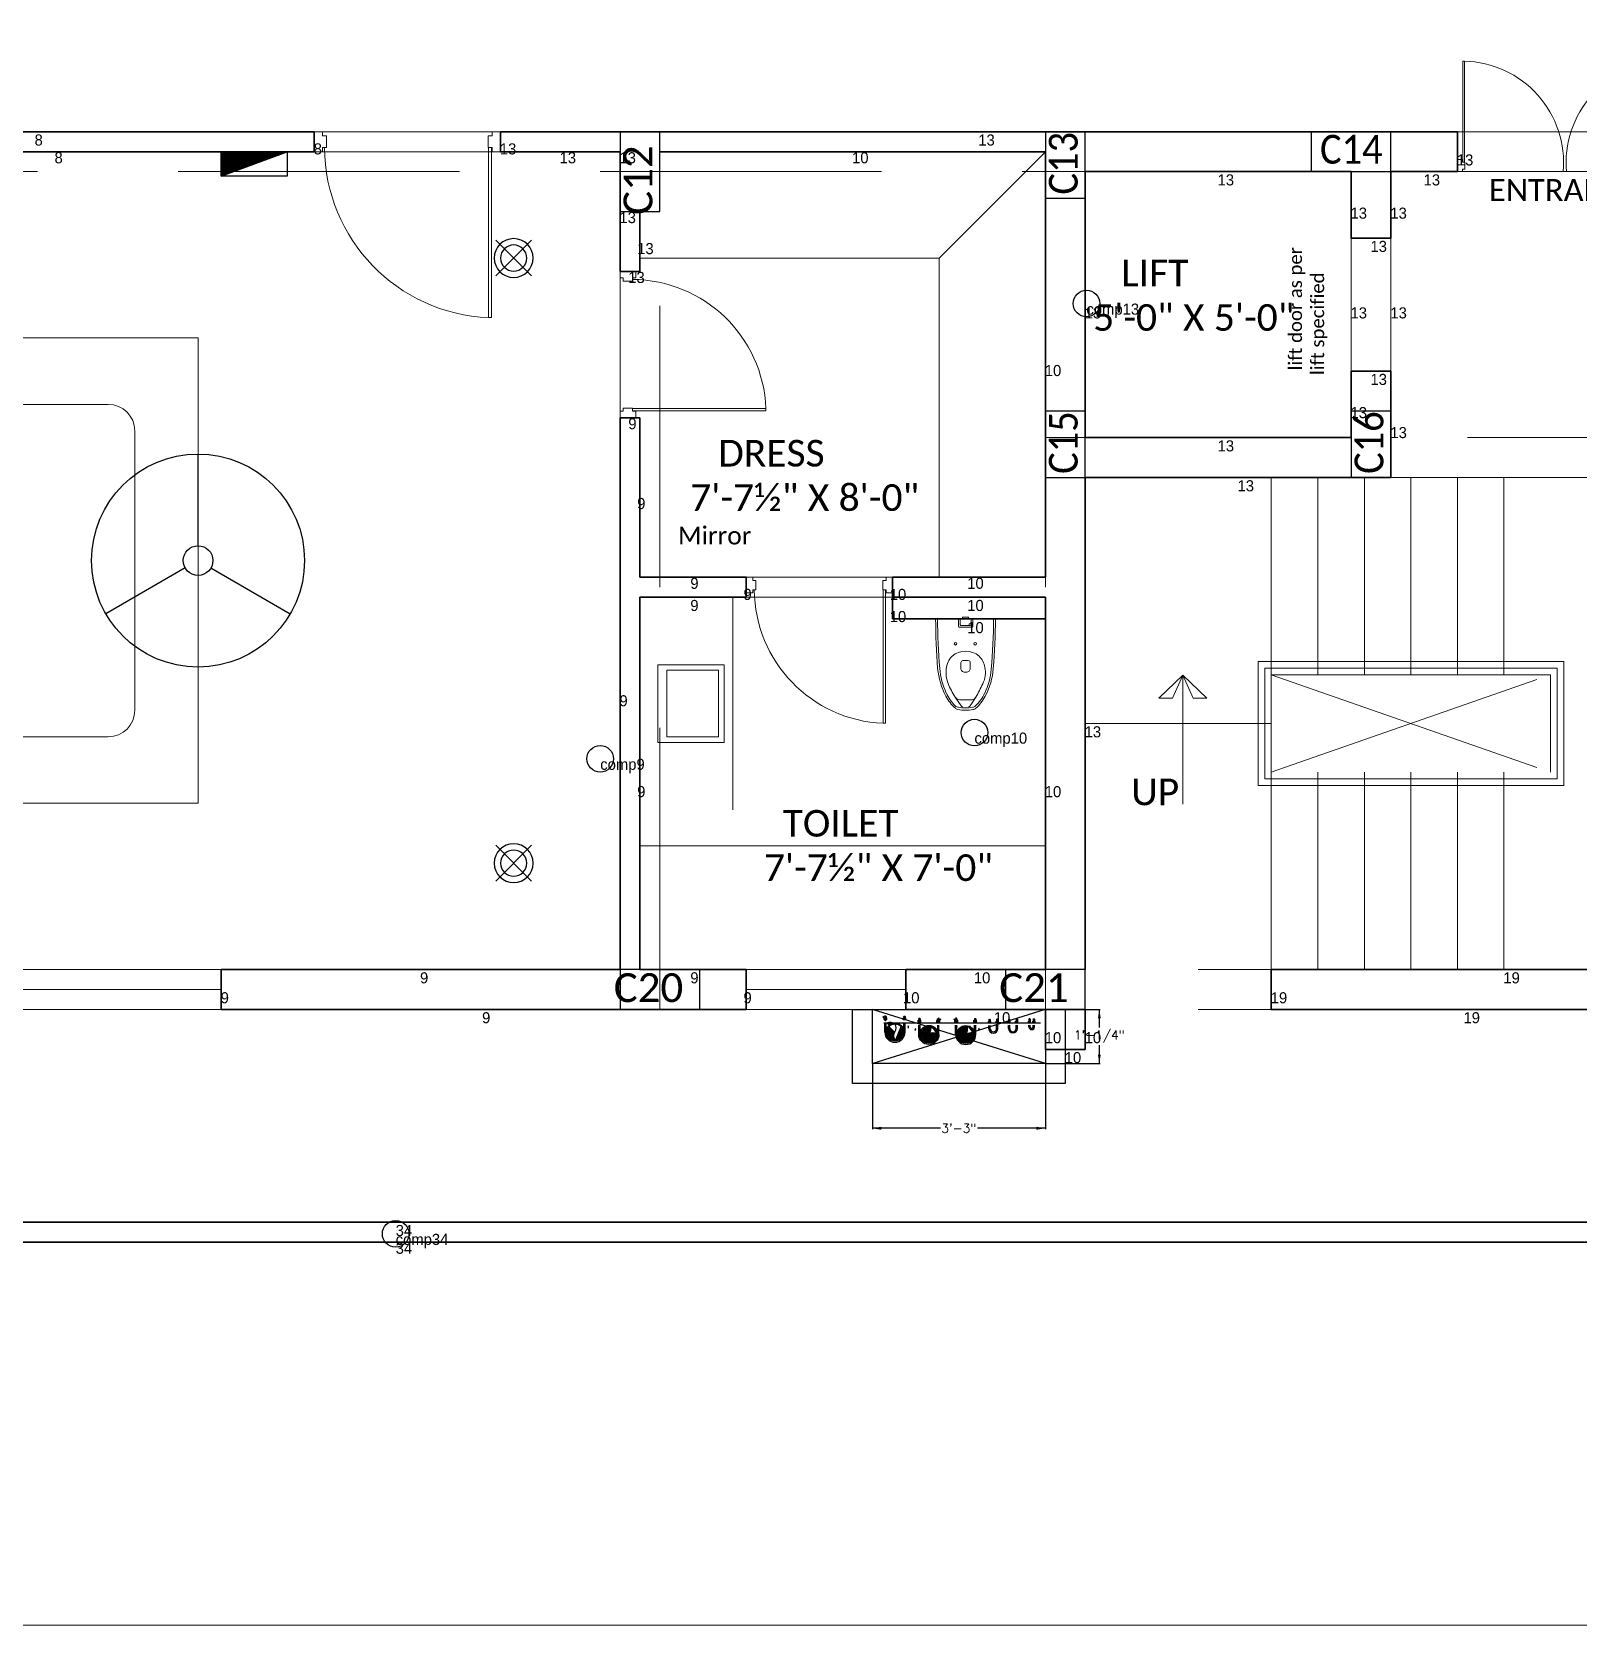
# Model space of a CAD drawing. Header units: inches. Extents: x -315739 to 316877, y 0 to 6478.
# Drawn here: x 315513.4 to 315862.4, y 5818.7 to 6178.1 of the extents above; entities that cross this region are included whole.
import ezdxf

# ---------------------------------------------------------------- set-up
doc = ezdxf.new("R2010")
doc.units = ezdxf.units.IN
doc.header["$LTSCALE"] = 5
doc.header["$MEASUREMENT"] = 0
doc.linetypes.add('DASHED', pattern=[19.05, 12.7, -6.35])
doc.layers.get('0').update_dxf_attribs({"lineweight": 0})
for name, color, linetype, lineweight in [('ANGLE SUPPORT', 7, 'Continuous', 30), ('AUTO', 252, 'Continuous', 5), ('BEAM', 1, 'DASHED', 9), ('COLUMN912', 7, 'Continuous', 30), ('DOOR', 7, 'Continuous', 9), ('ELCCTRICAL', 8, 'Continuous', 9), ('FUR', 32, 'Continuous', 18), ('furniture', 44, 'Continuous', 5), ('HH', 8, 'Continuous', 5), ('light', 5, 'Continuous', 15), ('PLUMBING SHAFT', 5, 'Continuous', 30), ('POWER CONDUIT', 30, 'Continuous', 30), ('PP-OUTER', 1, 'Continuous', 20), ('PP-ROOM1', 1, 'Continuous', 20), ('PP-ROOM2', 1, 'Continuous', 20), ('RWP', 150, 'Continuous', 15), ('Sanitary Fix', 122, 'Continuous', 13), ('SH-Ele-Ceiling fan', 1, 'Continuous', 20), ('SH-Ele-Ceiling Light', 4, 'Continuous', 20), ('STAIR', 6, 'Continuous', 9), ('swp', 1, 'Continuous', 20), ('TC', 7, 'Continuous', 5), ('TEXT', 7, 'Continuous', 15), ('WALL', 7, 'Continuous', 35), ('WALL11', 7, 'Continuous', 30), ('WINDOW', 1, 'Continuous', 20), ('wwp', 3, 'Continuous', 20)]:
    doc.layers.add(name, color=color, linetype=linetype, lineweight=lineweight)
doc.layers.add('COLUMN H', color=253, linetype='Continuous', lineweight=5, true_color=0xb0b0b0)
doc.layers.add('comp_debug_text', color=7, linetype='Continuous')
doc.styles.add('calibri', font='calibri')
doc.styles.add('rs', font='rs')
doc.dimstyles.get("Standard").update_dxf_attribs({"dimtxt": 2, "dimasz": 2, "dimexe": 1.25, "dimexo": 0.625, "dimgap": 1, "dimtad": 1, "dimdec": 1, "dimlunit": 4, "dimcen": 2.5, "dimclrd": 5, "dimclre": 5, "dimclrt": 5, "dimadec": 0, "dimazin": 0, "dimtfac": 1, "dimtmove": 0, "dimatfit": 3, "dimfxl": 0.25, "dimarcsym": 0})

# ---------------------------------------------------------------- blocks, each defined once
blk = doc.blocks.new('GERAFW')
at = {"layer": 'DOOR', "color": 21, "lineweight": 9}
for p, q in [((2.68, 22.36), (-19.86, 22.36)), ((-19.86, 21.95), (-19.86, 22.36)), ((2.68, 21.95), (-19.86, 21.95)), ((4.82, -0.46), (4.82, 22.44)), ((4.82, -0.46), (4.82, -23.35)), ((2.68, -22.86), (-19.86, -22.86)), ((-19.86, -22.86), (-19.86, -23.27)), ((2.68, -23.27), (-19.86, -23.27))]:
    blk.add_line(p, q, dxfattribs=at)
at = {"layer": 'DOOR', "color": 5}
for p, q in [((2.13, 22.44), (2.13, 23.54)), ((2.13, 23.54), (4.82, 23.54)), ((2.68, 22.44), (2.13, 22.44)), ((2.68, 21.89), (2.68, 22.44)), ((4.27, 21.89), (2.68, 21.89)), ((4.82, 22.44), (4.27, 22.44)), ((4.27, 22.44), (4.27, 21.89)), ((4.82, 23.54), (4.82, 22.44)), ((2.68, -23.35), (2.13, -23.35)), ((2.13, -23.35), (2.13, -24.46)), ((2.13, -24.46), (4.82, -24.46)), ((4.27, -22.8), (2.68, -22.8)), ((2.68, -22.8), (2.68, -23.35)), ((4.27, -23.35), (4.27, -22.8)), ((4.82, -23.35), (4.27, -23.35)), ((4.82, -24.46), (4.82, -23.35))]:
    blk.add_line(p, q, dxfattribs=at)
at = {"layer": 'DOOR', "color": 21, "lineweight": 9}
for centre, start, end in [((2.87, 22.56), 181.538, 274.9167), ((2.87, -23.47), 85.0833, 178.462)]:
    blk.add_arc(centre, 22.74, start, end, dxfattribs=at)
blk = doc.blocks.new('A$C04F40293')
at = {"layer": 'DOOR', "color": 0, "lineweight": 9}
for p, q in [((39.33, 3.58), (39.33, 41.92)), ((39.33, 41.92), (40.02, 41.92)), ((40.02, 3.58), (40.02, 41.92)), ((0, 0), (42, 0))]:
    blk.add_line(p, q, dxfattribs=at)
at = {"layer": 'DOOR', "color": 0}
for p, q in [((1.85, 4.5), (0, 4.5)), ((0, 0), (0, 4.5)), ((1.85, 3.58), (1.85, 4.5)), ((40.15, 3.58), (40.15, 4.5)), ((40.15, 4.5), (42, 4.5)), ((42, 4.5), (42, 0)), ((2.77, 3.58), (1.85, 3.58)), ((1.85, 0), (1.85, 0.92)), ((1.85, 0.92), (2.77, 0.92)), ((2.77, 0.92), (2.77, 3.58)), ((39.23, 0.92), (39.23, 3.58)), ((39.23, 3.58), (40.15, 3.58)), ((40.15, 0.92), (39.23, 0.92)), ((40.15, 0), (40.15, 0.92)), ((0, 0), (1.85, 0)), ((42, 0), (40.15, 0))]:
    blk.add_line(p, q, dxfattribs=at)
at = {"layer": 'DOOR', "color": 0, "lineweight": 9}
blk.add_arc((40.91, 3.35), 38.6, 92.3483, 179.6623, dxfattribs=at)
blk = doc.blocks.new('W.C.RR')
at = {"layer": 'Sanitary Fix', "lineweight": 15}
for p, q in [((-406.56, -27.56), (-408.19, -30)), ((-407, -29.28), (-403.53, -29.28)), ((-402.4, -30), (-404.01, -27.56)), ((-406.62, -38.11), (-406.62, -39.68)), ((-405.13, -36.98), (-405.51, -36.98)), ((-403.99, -39.67), (-403.99, -38.11)), ((-406.06, -40.24), (-404.55, -40.24)), ((-413.69, -51.96), (-396.94, -51.96)), ((-407.3, -51.96), (-407.3, -49.83)), ((-407.03, -49.57), (-403.59, -49.57)), ((-406.86, -51.96), (-406.86, -50.37)), ((-406.56, -50.1), (-404.04, -50.1)), ((-406.46, -51.96), (-406.46, -52.03)), ((-406.46, -52.03), (-404.11, -52.03)), ((-406.12, -52.03), (-406.12, -52.4)), ((-406.12, -52.4), (-404.48, -52.4)), ((-405.79, -52.03), (-405.79, -51.96)), ((-404.79, -52.03), (-404.79, -51.96)), ((-404.48, -52.4), (-404.48, -52.03)), ((-404.11, -52.03), (-404.11, -51.96)), ((-403.77, -50.43), (-403.77, -51.96)), ((-403.29, -49.89), (-403.29, -51.96))]:
    blk.add_line(p, q, dxfattribs=at)
for centre in [(-408.1, -44.96), (-402.61, -44.96)]:
    blk.add_circle(centre, 0.358, dxfattribs=at)
for centre, radius, start, end in [((-407.19, -27.87), 1.36, 100.3332, 132.8161), ((-405.33, -37.38), 11.04, 79.0024, 100.9976), ((-403.51, -28.23), 1.72, 53.3983, 80.1871), ((-391.07, -40.33), 22.18, 153.1364, 174.1184), ((-392.18, -39.78), 20.45, 154.9076, 175.1535), ((-400.27, -35.98), 12.02, 130.761, 151.8362), ((-399.63, -36.3), 12.22, 134.4074, 154.8903), ((-391.75, -41.02), 19.8, 146.1601, 158.6011), ((-406.92, -29.12), 2, 102.4978, 129.0597), ((-407, -30.42), 1.14, 90, 145.7536), ((-405.33, -39.27), 12.27, 80.4841, 99.5159), ((-405.97, -28.04), 0.757, 100.9251, 141.0236), ((-404.51, -27.89), 0.599, 33.3554, 84.696), ((-403.53, -30.32), 1.04, 30.9018, 90), ((-403.48, -28.53), 1.38, 44.4952, 82.3555), ((-410.79, -36.19), 11.96, 25.153, 46.1614), ((-410.07, -35.55), 11.54, 27.3045, 48.9088), ((-469.36, -66.89), 76.45, 25.7005, 28.856), ((-416.53, -39.23), 18.46, 4.3585, 26.0983), ((-416.84, -39.45), 19.36, 4.1483, 28.3887), ((-401.94, -37.02), 8.85, 158.6011, 185.8382), ((-407.14, -36.95), 7.4, 348.905, 25.7005), ((-221.7, -52.58), 191.99, 175.6595, 179.8129), ((-206.24, -54.32), 206.96, 175.4918, 179.3454), ((-404.79, -37.32), 5.99, 185.8382, 224.1772), ((-405.51, -38.09), 1.11, 90, 180.5857), ((-406.06, -39.68), 0.56, 180, 270.535), ((-405.12, -38.11), 1.13, 0, 90.5296), ((-404.55, -39.68), 0.56, 270, 0.5829), ((-405.95, -37.18), 6.18, 315.8228, 348.905), ((-538.26, -51.43), 140.79, 359.7854, 5.545), ((-554.28, -51.81), 157.34, 359.9445, 5.0138), ((-405.3, -37.15), 5.76, 228.8891, 311.1109), ((-407.03, -49.83), 0.267, 90.024, 180), ((-406.59, -50.37), 0.269, 83.9983, 180), ((-404.04, -50.37), 0.273, 348.5553, 90), ((-403.59, -49.86), 0.298, 354.5234, 90)]:
    blk.add_arc(centre, radius, start, end, dxfattribs=at)
blk = doc.blocks.new('j')
at = {"layer": 'Sanitary Fix', "xscale": 0.8438057731173103, "yscale": 0.8438057731173103, "rotation": 180}
blk.add_blockref('W.C.RR', (13938.89, 1941.96), dxfattribs=at)
blk = doc.blocks.new('sdfs')
at = {"layer": 'furniture'}
for p, q in [((270934.86, -13070.01), (270934.86, -13145.01)), ((271009.86, -13070.01), (270934.86, -13070.01)), ((271009.86, -13070.01), (271009.86, -13145.01)), ((270934.86, -13073.01), (270915.86, -13073.01)), ((270915.86, -13073.01), (270915.86, -13091.01)), ((270934.86, -13073.01), (270934.86, -13091.01)), ((271009.86, -13073.01), (270934.86, -13073.01)), ((271009.86, -13073.01), (271028.86, -13073.01)), ((271009.86, -13073.01), (271009.86, -13091.01)), ((271028.86, -13073.01), (271028.86, -13091.01)), ((270940.86, -13079.01), (270940.86, -13091.01)), ((270966.36, -13076.01), (270943.86, -13076.01)), ((270969.36, -13079.01), (270969.36, -13091.01)), ((270975.36, -13079.01), (270975.36, -13091.01)), ((271000.86, -13076.01), (270978.36, -13076.01)), ((271003.86, -13079.01), (271003.86, -13091.01)), ((270934.86, -13091.01), (270915.86, -13091.01)), ((270994.86, -13091.01), (270934.86, -13091.01)), ((270994.86, -13091.01), (271009.86, -13106.01)), ((270994.86, -13106.01), (270994.86, -13091.01)), ((271009.86, -13091.01), (271028.86, -13091.01)), ((271000.86, -13094.01), (270997.86, -13094.01)), ((270919.86, -13100.01), (270919.86, -13165.3)), ((270934.86, -13100.01), (270919.86, -13100.01)), ((271024.86, -13100.01), (271009.86, -13100.01)), ((271024.86, -13100.01), (271024.86, -13165.3)), ((271009.86, -13106.01), (270994.86, -13106.01)), ((271003.86, -13151.01), (270940.86, -13151.01)), ((271024.86, -13165.3), (270919.86, -13165.3))]:
    blk.add_line(p, q, dxfattribs=at)
for centre, radius, start, end in [((270943.86, -13079.01), 3, 90, 180), ((270966.36, -13079.01), 3, 0, 90), ((270978.36, -13079.01), 3, 90, 180), ((271000.86, -13079.01), 3, 0, 90), ((271000.86, -13091.01), 3, 270, 0), ((270940.86, -13145.01), 6, 180, 270), ((271003.86, -13145.01), 6, 270, 0)]:
    blk.add_arc(centre, radius, start, end, dxfattribs=at)
blk = doc.blocks.new('*X36')
at = {"color": 0}
for p, q in [((113.6, 341.5), (113.7, 341.6)), ((113.7, 341.4), (114.3, 342)), ((113.8, 341.4), (114.3, 341.8)), ((113.9, 341.3), (114.3, 341.7)), ((114, 341.2), (114.3, 341.5)), ((114.1, 341.1), (114.3, 341.3)), ((114.2, 341), (114.3, 341.1)), ((114.3, 340.9), (114.3, 340.9))]:
    blk.add_line(p, q, dxfattribs=at)
blk = doc.blocks.new('A$C6CB70CE8')
at = {"layer": 'ANGLE SUPPORT'}
for p, q in [((-2.57, 0.12), (-2.57, -2.25)), ((-2.25, 0.04), (-2.25, -2.25)), ((2.25, 0.04), (2.25, -2.25)), ((2.57, 0.12), (2.57, -2.25)), ((-2.79, -3), (-2.79, -3.06)), ((-2.79, -3.06), (-2.76, -3.09)), ((-2.06, -3.09), (-2.76, -3.09)), ((-2.76, -3.1), (-2.76, -3.44)), ((-2.76, -3.44), (-2.68, -3.52)), ((-2.14, -3.52), (-2.68, -3.52)), ((-2.57, -0.63), (-2.25, -0.63)), ((-2.57, -0.63), (-2.25, -0.63)), ((-2.57, -3.88), (-2.57, -3.52)), ((-2.57, -3.88), (-2.52, -3.93)), ((-2.24, -1.11), (-2.56, -1.11)), ((-2.24, -1.11), (-2.56, -1.11)), ((-2.52, -3.09), (-2.52, -3.36)), ((-2.3, -3.93), (-2.52, -3.93)), ((-2.3, -3.36), (-2.3, -3.09)), ((-2.25, -3.88), (-2.3, -3.93)), ((-2.25, -3.88), (-2.25, -3.52)), ((-2.06, -3.44), (-2.14, -3.52)), ((-2.03, -3.06), (-2.06, -3.1)), ((-2.06, -3.1), (-2.06, -3.44)), ((-2.03, -3), (-2.03, -3.06)), ((2.03, -3), (2.03, -3.06)), ((2.03, -3.06), (2.06, -3.1)), ((2.06, -3.09), (2.76, -3.09)), ((2.06, -3.1), (2.06, -3.44)), ((2.06, -3.44), (2.14, -3.52)), ((2.14, -3.52), (2.68, -3.52)), ((2.24, -1.11), (2.56, -1.11)), ((2.57, -0.63), (2.25, -0.63)), ((2.25, -3.88), (2.25, -3.52)), ((2.25, -3.88), (2.3, -3.93)), ((2.3, -3.36), (2.3, -3.09)), ((2.3, -3.93), (2.52, -3.93)), ((2.52, -3.09), (2.52, -3.36)), ((2.57, -3.88), (2.52, -3.93)), ((2.57, -3.88), (2.57, -3.52)), ((2.76, -3.44), (2.68, -3.52)), ((2.79, -3.06), (2.76, -3.09)), ((2.76, -3.1), (2.76, -3.44)), ((2.79, -3), (2.79, -3.06))]:
    blk.add_line(p, q, dxfattribs=at)
at = {"layer": 'ANGLE SUPPORT', "lineweight": 30}
for radius, start, end in [(2.57, 1.0363, 178.9637), (2.25, 359.1087, 181.0351)]:
    blk.add_arc((0, 0.07), radius, start, end, dxfattribs=at)
at = {"layer": 'ANGLE SUPPORT'}
for centre, major_axis, start_param, end_param in [((-2.71, -0.79), (-0.55, -0.55), 5.673915, 6.119919), ((-2.71, -0.79), (-0.55, -0.55), 5.673915, 6.119919), ((-2.71, -1.04), (-0.55, -0.55), 5.673915, 6.119919), ((-2.71, -1.04), (-0.55, -0.55), 5.673915, 6.119919), ((-2.77, -3.29), (-0.184, -0.184), 1.32198, 2.080566), ((-2.46, -3.82), (-0.171, 0.171), 5.688779, 5.971834), ((-2.4, -3.89), (-0.171, 0.171), 5.688779, 6.270402), ((-2.38, -3.9), (-0.134, 0.134), 5.728383, 6.607487), ((-2.37, -4), (-0.135, -0.135), 4.157023, 5.034816), ((-2.3, -3.33), (-0.157, -0.157), -0.658117, 0.167445), ((-2.77, -3.14), (-0.361, -0.361), 1.329768, 1.540799), ((-1.7, -2.44), (-0.674, 0.674), 1.397588, 1.40753), ((-1.7, -2.44), (-0.674, 0.674), 1.397588, 1.40753), ((-1.7, -2.67), (-0.674, 0.674), 1.397588, 1.40753), ((-1.7, -2.67), (-0.674, 0.674), 1.397588, 1.40753), ((-2.68, -3.39), (-0.25, 0.25), 3.071035, 3.556541), ((-2.35, -3.97), (-0.0705, 0.0705), 5.845023, 6.635132), ((-2.55, -3.29), (-0.184, -0.184), 1.317026, 2.080566), ((-2.68, -3.34), (-0.317, 0.317), 2.957247, 3.531377), ((-2.67, -3.44), (-0.32, 0.32), 2.954779, 3.562598), ((-2.31, -4.16), (-0.171, -0.171), 4.117982, 4.309007), ((-2.65, -3.44), (-0.361, -0.361), 1.329768, 1.678717), ((-2.62, -3.48), (-0.361, -0.361), 1.329768, 1.608854), ((-2.05, -3.29), (-0.184, 0.184), 1.061026, 1.819613), ((-2.71, -1.27), (-0.55, 0.55), 4.103119, 4.549123), ((-2.71, -1.27), (-0.55, 0.55), 4.103119, 4.549123), ((-2.03, -2.28), (-0.748, -0.748), 2.560222, 2.891475), ((-2.03, -2.28), (-0.748, -0.748), 2.560222, 2.891475), ((-1.7, -2.19), (-0.674, -0.674), 2.968385, 2.978326), ((-1.7, -2.19), (-0.674, -0.674), 2.968385, 2.978326), ((2.3, -3.33), (-0.157, -0.157), 6.11574, 6.941302), ((2.05, -3.29), (-0.184, 0.184), 4.463573, 5.222159), ((2.4, -3.89), (-0.171, 0.171), 0.012783, 0.594406), ((2.62, -3.48), (-0.361, -0.361), 4.674331, 4.953417), ((2.38, -3.9), (-0.134, 0.134), -0.324302, 0.554802), ((2.65, -3.44), (-0.361, -0.361), 4.604468, 4.953417), ((2.46, -3.82), (-0.171, 0.171), 0.311352, 0.594406), ((2.03, -2.28), (-0.748, -0.748), 3.391711, 3.722963), ((1.7, -2.19), (-0.674, -0.674), 3.304859, 3.314801), ((1.7, -2.44), (-0.674, 0.674), 4.875655, 4.885597), ((1.7, -2.67), (-0.674, 0.674), 4.875655, 4.885597), ((2.71, -0.79), (-0.55, -0.55), 0.163266, 0.60927), ((2.71, -1.04), (-0.55, -0.55), 0.163266, 0.60927), ((2.71, -1.27), (-0.55, 0.55), 1.734062, 2.180066), ((2.35, -3.97), (-0.0705, 0.0705), -0.351946, 0.438162), ((2.77, -3.14), (-0.361, -0.361), 4.742386, 4.953417), ((2.55, -3.29), (-0.184, -0.184), 4.202619, 4.966159), ((2.37, -4), (-0.135, -0.135), 1.248369, 2.126163), ((2.77, -3.29), (-0.184, -0.184), 4.202619, 4.961205), ((2.68, -3.39), (-0.25, 0.25), 2.726644, 3.21215), ((2.67, -3.44), (-0.32, 0.32), 2.720588, 3.328406), ((2.68, -3.34), (-0.317, 0.317), 2.751808, 3.325938), ((2.31, -4.16), (-0.171, -0.171), 1.974179, 2.165203)]:
    blk.add_ellipse(centre, major_axis=major_axis, ratio=1, start_param=start_param, end_param=end_param, dxfattribs=at)
for p, xscale, yscale, rotation in [((61.06, 17.78), -0.1862546400225255, 0.1862546399643179, 90), ((61.33, 17.78), -0.1862546400225255, 0.1862546399643179, 90), ((-61.33, 17.78), 0.1862546400225255, 0.1862546400225255, 270), ((-61.06, 17.78), 0.1862546400225255, 0.1862546400225255, 270)]:
    blk.add_blockref('*X36', p, dxfattribs=dict(at, xscale=xscale, yscale=yscale, rotation=rotation))
blk = doc.blocks.new('A$C193A5146')
at = {"layer": 'swp', "lineweight": 30}
h = blk.add_hatch(color=256, dxfattribs=at)
edge = h.paths.add_edge_path(flags=0)
edge.add_ellipse((0, 0), major_axis=(1.41, 1.41), ratio=1, start_angle=225, end_angle=585)
edge.add_ellipse((1, -1.25), major_axis=(1.13, 1.13), ratio=1, start_angle=6.3386, end_angle=83.6614)
edge.add_ellipse((-1, 1.25), major_axis=(-1.13, 1.13), ratio=1, start_angle=186.3386, end_angle=263.6614)
for radius in [2.25, 2]:
    blk.add_circle((0, 0), radius, dxfattribs=at)
for centre, start, end in [((1, -1.25), 51.3386, 128.6614), ((-1, 1.25), 231.3386, 308.6614)]:
    blk.add_arc(centre, 1.6, start, end, dxfattribs=at)
blk = doc.blocks.new('A$C03973A2D')
at = {"layer": 'wwp', "lineweight": 30}
h = blk.add_hatch(color=256, dxfattribs=at)
edge = h.paths.add_edge_path(flags=0)
edge.add_ellipse((0, 0), major_axis=(1.41, 1.41), ratio=1, start_angle=225, end_angle=585)
edge.add_ellipse((1, -1.25), major_axis=(1.13, 1.13), ratio=1, start_angle=6.3386, end_angle=83.6614)
edge.add_ellipse((-1, 1.25), major_axis=(-1.13, 1.13), ratio=1, start_angle=186.3386, end_angle=263.6614)
for radius in [2.25, 2]:
    blk.add_circle((0, 0), radius, dxfattribs=at)
for centre, start, end in [((1, -1.25), 51.3386, 128.6614), ((-1, 1.25), 231.3386, 308.6614)]:
    blk.add_arc(centre, 1.6, start, end, dxfattribs=at)
blk = doc.blocks.new('*X43')
at = {"color": 0}
for p, q in [((113.6, 341.5), (113.7, 341.6)), ((113.7, 341.4), (114.3, 342)), ((113.8, 341.4), (114.3, 341.8)), ((113.9, 341.3), (114.3, 341.7)), ((114, 341.2), (114.3, 341.5)), ((114.1, 341.1), (114.3, 341.3)), ((114.2, 341), (114.3, 341.1)), ((114.3, 340.9), (114.3, 340.9))]:
    blk.add_line(p, q, dxfattribs=at)
blk = doc.blocks.new('YTYT')
at = {"layer": 'ANGLE SUPPORT'}
for p, q in [((5948.5, 111590.1), (5950, 111591.6)), ((5961.3, 111591.6), (5950, 111591.6)), ((5951.8, 111602.9), (5953.5, 111604.5)), ((5951.8, 111602.9), (5951.8, 111591.6)), ((5959.3, 111602.9), (5957.7, 111604.5)), ((5959.3, 111602.9), (5959.3, 111591.6)), ((5962.8, 111590.1), (5961.3, 111591.6)), ((5996.1, 111591.1), (5997.6, 111592.6)), ((5996.1, 111584), (5996.1, 111591.1)), ((6008.8, 111592.6), (5997.6, 111592.6)), ((5999.4, 111603.9), (6001.1, 111605.6)), ((5999.4, 111603.9), (5999.4, 111592.6)), ((6005.2, 111605.6), (6001.1, 111605.6)), ((6006.9, 111603.9), (6005.2, 111605.6)), ((6006.9, 111603.9), (6006.9, 111592.6)), ((6007.2, 111592.5), (6007.2, 111593.7)), ((6010.4, 111591.1), (6008.8, 111592.6)), ((6010.4, 111584), (6010.4, 111591.1)), ((5947.7, 111582.2), (5948.5, 111583)), ((5947.7, 111580.9), (5947.7, 111582.2)), ((5962.9, 111582.9), (5948.4, 111582.9)), ((5948.5, 111583), (5948.5, 111590.1)), ((5951.9, 111546.2), (5951.9, 111566.3)), ((5951.9, 111555.9), (5959.4, 111555.9)), ((5953.4, 111582.9), (5953.4, 111588.5)), ((5957.9, 111588.5), (5957.9, 111582.9)), ((5959.4, 111546.3), (5959.4, 111566.3)), ((5962.8, 111583), (5962.8, 111590.1)), ((5963.6, 111582.2), (5962.8, 111583)), ((5963.6, 111580.9), (5963.6, 111582.2)), ((5995.3, 111583.2), (5996, 111583.9)), ((6010.5, 111583.9), (5996, 111583.9)), ((5999.5, 111546.3), (5999.5, 111567.3)), ((6007, 111557), (5999.5, 111557)), ((6001, 111583.9), (6001, 111589.5)), ((6005.4, 111589.5), (6005.4, 111583.9)), ((6007, 111546.1), (6007, 111567.3)), ((6011.2, 111583.2), (6010.4, 111584)), ((6011.2, 111582), (6011.2, 111583.2))]:
    blk.add_line(p, q, dxfattribs=at)
for centre, radius, start, end in [((5948.3, 111587), 5.37, 15.79233, 59.25612), ((5956.5, 111603.5), 5.9, 217.8259, 256.78781), ((5955.8, 111603.3), 7.49, 237.84012, 259.05698), ((5956.8, 111606.6), 5.92, 216.90551, 256.82014), ((5958, 111587.8), 4.61, 125.40612, 172.70731), ((5947.2, 111587.6), 11, 21.2252, 49.04263), ((5957.5, 111605.8), 3.09, 204.83496, 250.10483), ((5947.3, 111586.2), 13.9, 30.40562, 55.56222), ((5947.5, 111589.3), 14.1, 32.86198, 55.70364), ((5952.7, 111587), 5.37, 15.79233, 59.53995), ((5948.2, 111589.4), 15.8, 45.51175, 58.80988), ((5948.9, 111590.6), 15.8, 49.07234, 58.80988), ((5963, 111587), 5.37, 120.74388, 164.20767), ((5995.8, 111588), 5.37, 15.79233, 59.25612), ((6004.1, 111604.5), 5.9, 217.8259, 256.78781), ((6003.4, 111604.3), 7.49, 237.84012, 259.05698), ((6004.3, 111607.7), 5.92, 216.90551, 256.82014), ((6005.6, 111588.9), 4.61, 125.40612, 172.70731), ((5994.8, 111588.7), 11, 21.2252, 49.04263), ((6005, 111606.9), 3.09, 204.83496, 250.10483), ((5994.9, 111587.3), 13.9, 30.40562, 55.56222), ((5995.1, 111590.3), 14.1, 32.86198, 55.70364), ((6000.3, 111588), 5.37, 15.79233, 59.53995), ((6006.1, 111612.5), 7.49, 248.1121, 259.05698), ((5995.8, 111590.4), 15.8, 45.51175, 58.80988), ((5996.5, 111591.6), 15.8, 49.07234, 58.80988), ((6010.6, 111588), 5.37, 120.74388, 164.20767), ((5962, 111549.9), 14.5, 100.4454, 134.07212), ((5949.3, 111577.6), 19.7, 277.59117, 300.6693), ((5979.4, 111546.3), 27.5, 180, 0), ((5979.4, 111546.3), 20.1, 180, 0), ((5996.9, 111550.9), 14.5, 45.92788, 79.5546), ((6009.6, 111578.7), 19.7, 239.3307, 262.40883)]:
    blk.add_arc(centre, radius, start, end, dxfattribs=at)
at = {"layer": 'ANGLE SUPPORT', "xscale": 3.853472945932288, "yscale": 3.853472945932288, "rotation": 90}
for p in [(7269.3, 111151.1), (7273.8, 111151.2), (7316.9, 111152.2), (7321.4, 111152.2)]:
    blk.add_blockref('*X43', p, dxfattribs=at)
blk = doc.blocks.new('*X45')
at = {"color": 0}
for p, q in [((113.6, 341.5), (113.7, 341.6)), ((113.7, 341.4), (114.3, 342)), ((113.8, 341.4), (114.3, 341.8)), ((113.9, 341.3), (114.3, 341.7)), ((114, 341.2), (114.3, 341.5)), ((114.1, 341.1), (114.3, 341.3)), ((114.2, 341), (114.3, 341.1)), ((114.3, 340.9), (114.3, 340.9))]:
    blk.add_line(p, q, dxfattribs=at)
blk = doc.blocks.new('YTYTY')
at = {"layer": 'ANGLE SUPPORT'}
for p, q in [((6071.3, 111598.3), (6072, 111599)), ((6071.3, 111597.1), (6071.3, 111598.3)), ((6086.5, 111599), (6072, 111599)), ((6072.1, 111606.2), (6073.6, 111607.7)), ((6072.1, 111599.1), (6072.1, 111606.2)), ((6084.9, 111607.7), (6073.6, 111607.7)), ((6075.5, 111619), (6077.1, 111620.6)), ((6075.5, 111619), (6075.5, 111607.7)), ((6077, 111599), (6077, 111604.6)), ((6081.3, 111620.6), (6077.1, 111620.6)), ((6082.9, 111619), (6081.3, 111620.6)), ((6081.5, 111604.6), (6081.5, 111599)), ((6082.9, 111619), (6082.9, 111607.7)), ((6086.4, 111606.2), (6084.9, 111607.7)), ((6086.4, 111599.1), (6086.4, 111606.2)), ((6087.2, 111598.3), (6086.4, 111599.1)), ((6087.2, 111597.1), (6087.2, 111598.3)), ((6098.6, 111598.3), (6099.3, 111599.1)), ((6098.6, 111597.1), (6098.6, 111598.3)), ((6099.2, 111599), (6113.7, 111599)), ((6099.3, 111606.2), (6100.9, 111607.7)), ((6099.3, 111599.1), (6099.3, 111606.2)), ((6100.9, 111607.7), (6112.1, 111607.7)), ((6102.8, 111619), (6104.5, 111620.6)), ((6102.8, 111619), (6102.8, 111607.7)), ((6104.3, 111604.6), (6104.3, 111599)), ((6104.5, 111620.6), (6108.6, 111620.6)), ((6110.3, 111619), (6108.6, 111620.6)), ((6108.7, 111599), (6108.7, 111604.6)), ((6110.3, 111619), (6110.3, 111607.7)), ((6113.6, 111606.2), (6112.1, 111607.7)), ((6113.6, 111599.1), (6113.6, 111606.2)), ((6114.4, 111598.3), (6113.7, 111599)), ((6114.4, 111597.1), (6114.4, 111598.3)), ((6075.5, 111571.8), (6075.5, 111582.4)), ((6083, 111572), (6083, 111582.4)), ((6102.8, 111572), (6102.8, 111582.4)), ((6110.2, 111571.8), (6110.2, 111582.4))]:
    blk.add_line(p, q, dxfattribs=at)
for centre, radius, start, end in [((6071.9, 111603.1), 5.36, 15.79233, 59.25612), ((6080.1, 111619.5), 5.88, 217.8259, 256.78781), ((6079.4, 111619.3), 7.46, 237.84012, 259.05698), ((6080.4, 111622.7), 5.9, 216.90551, 256.82014), ((6081.6, 111604), 4.59, 125.40612, 172.70731), ((6070.9, 111603.8), 10.9, 21.2252, 49.04263), ((6081.1, 111621.9), 3.08, 204.83496, 250.10483), ((6070.9, 111602.4), 13.9, 30.40562, 55.56222), ((6071.1, 111605.4), 14, 32.86198, 55.70364), ((6076.3, 111603.1), 5.36, 15.79233, 59.53995), ((6082.1, 111627.5), 7.46, 248.1121, 259.05698), ((6071.8, 111605.5), 15.8, 45.51175, 58.80988), ((6072.5, 111606.7), 15.8, 49.07234, 58.80988), ((6086.6, 111603.1), 5.36, 120.74388, 164.20767), ((6099.1, 111603.1), 5.36, 15.79233, 59.25612), ((6113.2, 111606.7), 15.8, 121.19012, 130.92766), ((6113.9, 111605.5), 15.8, 121.19012, 134.48825), ((6114.6, 111605.4), 14, 124.29636, 147.13802), ((6114.8, 111602.4), 13.9, 124.43778, 149.59438), ((6109.4, 111603.1), 5.36, 120.46005, 164.20767), ((6114.9, 111603.8), 10.9, 130.95737, 158.7748), ((6103.6, 111627.5), 7.46, 280.94302, 291.8879), ((6104.7, 111621.9), 3.08, 289.89517, 335.16504), ((6105.4, 111622.7), 5.9, 283.17986, 323.09449), ((6104.1, 111604), 4.59, 7.29269, 54.59388), ((6105.6, 111619.5), 5.88, 283.21219, 322.1741), ((6106.3, 111619.3), 7.46, 280.94302, 302.15988), ((6113.9, 111603.1), 5.36, 120.74388, 164.20767), ((6085.6, 111564.6), 14.4, 100.4454, 134.07212), ((6085.6, 111560), 14.4, 100.4454, 134.07212), ((6092.9, 111572), 17.3, 180, 0), ((6092.9, 111572), 9.9, 180, 0), ((6100.2, 111564.6), 14.4, 45.92788, 79.5546), ((6100.2, 111560), 14.4, 45.92788, 79.5546)]:
    blk.add_arc(centre, radius, start, end, dxfattribs=at)
at = {"layer": 'ANGLE SUPPORT', "xscale": 3.841952967066176, "yscale": 3.841952967066176, "rotation": 90}
for p in [(-4796.8, 111168.7), (-4792.3, 111168.8), (7389, 111168.7), (7393.5, 111168.8)]:
    blk.add_blockref('*X45', p, dxfattribs=at)
blk = doc.blocks.new('*D1')
at = {"layer": 'PLUMBING SHAFT', "color": 5, "linetype": 'ByBlock', "lineweight": -2}
for p, q in [((315742.19, 5957.61), (315754.49, 5957.61)), ((315754.31, 5957.61), (315754.31, 5953.53)), ((315754.31, 5949.53), (315754.31, 5945.44)), ((315742.19, 5945.44), (315754.49, 5945.44))]:
    blk.add_line(p, q, dxfattribs=at)
for points in [[(315754.31, 5957.61), (315754.64, 5955.61), (315753.98, 5955.61)], [(315754.31, 5945.44), (315753.98, 5947.44), (315754.64, 5947.44)]]:
    blk.add_solid(points, dxfattribs=at)
at = {"layer": 'PLUMBING SHAFT', "color": 5, "linetype": 'Continuous', "lineweight": -2, "insert": (315754.31, 5951.53), "char_height": 2, "width": 8.7778, "attachment_point": 5, "style": 'rs'}
blk.add_mtext('1\'-1/4"', dxfattribs=at)
blk = doc.blocks.new('*D15')
at = {"layer": 'PLUMBING SHAFT', "color": 5, "linetype": 'ByBlock', "lineweight": -2}
for p, q in [((315703.09, 5945.38), (315703.09, 5930.63)), ((315742.13, 5945.38), (315742.13, 5930.63)), ((315718.44, 5930.81), (315703.09, 5930.81)), ((315742.13, 5930.81), (315726.78, 5930.81))]:
    blk.add_line(p, q, dxfattribs=at)
for points in [[(315703.09, 5930.81), (315705.09, 5931.14), (315705.09, 5930.48)], [(315742.13, 5930.81), (315740.13, 5930.48), (315740.13, 5931.14)]]:
    blk.add_solid(points, dxfattribs=at)
at = {"layer": 'PLUMBING SHAFT', "color": 5, "linetype": 'Continuous', "lineweight": -2, "insert": (315722.61, 5930.81), "char_height": 2, "width": 6.3333, "attachment_point": 5, "style": 'rs'}
blk.add_mtext('3\'-3"', dxfattribs=at)
blk = doc.blocks.new('gertertert')
at = {"layer": 'RWP', "lineweight": 30}
h = blk.add_hatch(color=256, dxfattribs=at)
edge = h.paths.add_edge_path(flags=0)
edge.add_ellipse((135038.09, -36835.3), major_axis=(1.13, 1.13), ratio=1, start_angle=6.3386, end_angle=83.6614)
edge.add_ellipse((135040.59, -36837.3), major_axis=(1.13, -1.13), ratio=1, start_angle=186.3386, end_angle=263.6614)
edge.add_ellipse((135039.34, -36836.3), major_axis=(1.41, 1.41), ratio=1, start_angle=0, end_angle=360)
for radius in [2.25, 2]:
    blk.add_circle((135039.34, -36836.3), radius, dxfattribs=at)
for centre, start, end in [((135038.09, -36835.3), 321.3386, 38.6614), ((135040.59, -36837.3), 141.3386, 218.6614)]:
    blk.add_arc(centre, 1.6, start, end, dxfattribs=at)
blk = doc.blocks.new('ghfhghfg')
at = {"layer": 'light', "color": 174, "lineweight": 30}
for p, q in [((44167637.3, -197508.7), (44167637.3, -197223)), ((44167780.2, -197365.8), (44167494.4, -197365.8))]:
    blk.add_line(p, q, dxfattribs=at)
blk.add_circle((44167637.3, -197365.8), 110.1, dxfattribs=at)
at = {"layer": 'light', "color": 4, "lineweight": 30}
blk.add_circle((44167637.3, -197365.8), 74.1, dxfattribs=at)
blk = doc.blocks.new('rfgfggf')
at = {"layer": 'SH-Ele-Ceiling fan', "color": 174, "lineweight": 30, "true_color": 0x00008f}
for p, q in [((44163897.4, -73406.3), (44163450.3, -73148.2)), ((44164042.2, -73406.3), (44164489.3, -73148.2)), ((44163969.8, -73531.8), (44163969.8, -74048))]:
    blk.add_line(p, q, dxfattribs=at)
for radius in [599.9, 83.6]:
    blk.add_circle((44163969.8, -73448.2), radius, dxfattribs=at)
blk = doc.blocks.new('fghfghgf')
at = {"layer": 'POWER CONDUIT'}
h = blk.add_hatch(dxfattribs=at)
h.set_pattern_fill('ANSI31', color=256, style=0)
h.paths.add_polyline_path([(61179.29, 10841.25), (61179.29, 10834.48), (61197.68, 10841.25)])
blk.add_line((61179.29, 10834.48), (61197.68, 10841.25), dxfattribs=at)
blk.add_lwpolyline([(61179.29, 10841.25), (61197.68, 10841.25), (61197.68, 10834.48), (61179.29, 10834.48)], close=True, dxfattribs=at)
blk = doc.blocks.new('window')
at = {"layer": 'WINDOW', "linetype": 'Continuous'}
for p, q in [((315556.13, 5966.61), (315493.13, 5966.61)), ((315493.13, 5957.61), (315556.13, 5957.61))]:
    blk.add_line(p, q, dxfattribs=at)
blk.add_lwpolyline([(315493.13, 5962.11), (315556.13, 5962.11)], dxfattribs=at)

msp = doc.modelspace()

# ---------------------------------------------------------------- hatches: boundary and pattern name
at = {"layer": 'COLUMN H'}
h = msp.add_hatch(dxfattribs=at)
h.set_pattern_fill('AR-CONC', color=256, scale=0.25, style=0)
h.set_pattern_definition([])
h.paths.add_polyline_path([(315646.13, 6137.61), (315655.13, 6137.61), (315655.13, 6155.61), (315646.13, 6155.61)], flags=0)
h = msp.add_hatch(dxfattribs=at)
h.set_pattern_fill('AR-CONC', color=256, scale=0.25, style=0)
h.set_pattern_definition([])
h.paths.add_polyline_path([(315742.13, 6140.61), (315751.13, 6140.61), (315751.13, 6155.61), (315742.13, 6155.61)], flags=0)
h = msp.add_hatch(dxfattribs=at)
h.set_pattern_fill('AR-CONC', color=256, scale=0.25, style=0)
h.set_pattern_definition([])
h.paths.add_polyline_path([(315802.13, 6155.61), (315802.13, 6146.61), (315820.13, 6146.61), (315820.13, 6155.61)], flags=0)
h = msp.add_hatch(dxfattribs=at)
h.set_pattern_fill('AR-CONC', color=256, scale=0.25, style=0)
h.set_pattern_definition([])
h.paths.add_polyline_path([(315742.13, 6077.61), (315751.13, 6077.61), (315751.13, 6092.61), (315742.13, 6092.61)], flags=0)
h = msp.add_hatch(dxfattribs=at)
h.set_pattern_fill('AR-CONC', color=256, scale=0.25, style=0)
h.set_pattern_definition([])
h.paths.add_polyline_path([(315811.13, 6077.61), (315820.13, 6077.61), (315820.13, 6092.61), (315811.13, 6092.61)], flags=0)
h = msp.add_hatch(dxfattribs=at)
h.set_pattern_fill('AR-CONC', color=256, scale=0.25, style=0)
h.set_pattern_definition([])
h.paths.add_polyline_path([(315646.13, 5966.61), (315646.13, 5957.61), (315664.13, 5957.61), (315664.13, 5966.61)], flags=0)
h = msp.add_hatch(dxfattribs=at)
h.set_pattern_fill('AR-CONC', color=256, scale=0.25, style=0)
h.set_pattern_definition([])
h.paths.add_polyline_path([(315733.13, 5966.61), (315733.13, 5957.61), (315751.13, 5957.61), (315751.13, 5966.61)], flags=0)
at = {"layer": 'WALL11', "lineweight": 5}
h = msp.add_hatch(dxfattribs=at)
h.set_pattern_fill('ANSI31', color=4, angle=270, style=0)
h.set_pattern_definition([])
h.paths.add_polyline_path([(315652.13, 6091.11), (315651.13, 6091.11), (315651.13, 6055.11), (315652.13, 6055.11)], flags=0)

# ---------------------------------------------------------------- linework, layer by layer
at = {"layer": 'ANGLE SUPPORT'}
for points in [[(315741.07, 5954.5), (315705.65, 5954.49)], [(315738.87, 5954.49), (315708.58, 5954.49)]]:
    msp.add_lwpolyline(points, dxfattribs=at)
at = {"layer": 'AUTO', "linetype": 'DASHED'}
for p, q in [((315814.13, 6033.11), (315814.13, 6077.61)), ((315820.13, 6077.61), (315898.13, 6077.61)), ((315824.63, 6077.61), (315824.63, 6033.11)), ((315835.13, 6033.11), (315835.13, 6077.61)), ((315845.63, 6033.11), (315845.63, 6077.61)), ((315793.13, 6033.11), (315856.13, 6011.11)), ((315793.13, 6011.11), (315856.13, 6033.11))]:
    msp.add_line(p, q, dxfattribs=at)
at = {"layer": 'BEAM'}
for p, q in [((315451.13, 6155.61), (315907.63, 6155.61)), ((315646.13, 5957.61), (315646.13, 6155.61)), ((315655.13, 5957.61), (315655.13, 6155.61)), ((315742.13, 5957.61), (315742.13, 6155.61)), ((315751.13, 5957.61), (315751.13, 6155.61)), ((315811.13, 6077.61), (315811.13, 6155.61)), ((315820.13, 6077.61), (315820.13, 6155.61)), ((315451.13, 6146.61), (315907.63, 6146.61)), ((315742.13, 6086.61), (315907.63, 6086.61)), ((315742.13, 6077.61), (315907.63, 6077.61)), ((315014.63, 5966.61), (315907.63, 5966.61)), ((315014.63, 5957.61), (315907.63, 5957.61))]:
    msp.add_line(p, q, dxfattribs=at)
at = {"layer": 'COLUMN912', "color": 7}
for points in [[(315646.13, 6137.61), (315655.13, 6137.61), (315655.13, 6155.61), (315646.13, 6155.61)], [(315742.13, 6140.61), (315751.13, 6140.61), (315751.13, 6155.61), (315742.13, 6155.61)], [(315802.13, 6155.61), (315802.13, 6146.61), (315820.13, 6146.61), (315820.13, 6155.61)], [(315742.13, 6077.61), (315751.13, 6077.61), (315751.13, 6092.61), (315742.13, 6092.61)], [(315811.13, 6077.61), (315820.13, 6077.61), (315820.13, 6092.61), (315811.13, 6092.61)], [(315646.13, 5966.61), (315646.13, 5957.61), (315664.13, 5957.61), (315664.13, 5966.61)], [(315733.13, 5966.61), (315733.13, 5957.61), (315751.13, 5957.61), (315751.13, 5966.61)]]:
    msp.add_lwpolyline(points, close=True, dxfattribs=at)
at = {"layer": 'debug', "color": 5}
for centre in [(315751.4, 6116.85), (315726.13, 6020.07), (315641.67, 6014.17), (315595.5, 5907)]:
    msp.add_circle(centre, 3, dxfattribs=at)
at = {"layer": 'FUR', "color": 8}
for p, q in [((315718.13, 6127.11), (315742.13, 6151.11)), ((315650.63, 6127.11), (315718.13, 6127.11)), ((315718.13, 6055.11), (315718.13, 6127.11))]:
    msp.add_line(p, q, dxfattribs=at)
at = {"layer": 'HH', "color": 5, "linetype": 'Continuous'}
for p, q in [((315859.13, 6036.11), (315790.13, 6036.11)), ((315790.13, 6036.11), (315790.13, 6008.11)), ((315859.13, 6036.11), (315859.13, 6008.11)), ((315857.63, 6034.61), (315791.63, 6034.61)), ((315791.63, 6034.61), (315791.63, 6009.61)), ((315857.63, 6034.61), (315857.63, 6009.61)), ((315857.63, 6009.61), (315791.63, 6009.61)), ((315859.13, 6008.11), (315790.13, 6008.11))]:
    msp.add_line(p, q, dxfattribs=at)
at = {"layer": 'PLUMBING SHAFT'}
for p, q in [((315742.13, 5945.44), (315703.09, 5957.61)), ((315742.09, 5957.61), (315703.16, 5945.44))]:
    msp.add_line(p, q, dxfattribs=at)
for points in [[(315698.59, 5940.94), (315698.59, 5957.61), (315746.63, 5957.61), (315746.63, 5940.94)], [(315703.09, 5945.44), (315703.09, 5957.61), (315742.13, 5957.61), (315742.13, 5945.44)]]:
    msp.add_lwpolyline(points, close=True, dxfattribs=at)
at = {"layer": 'PP-OUTER', "ltscale": 10}
msp.add_lwpolyline([(314746.3, 6478.25), (316876.8, 6478.25), (316876.8, 5818.73), (314746.3, 5818.73)], close=True, dxfattribs=at)
at = {"layer": 'PP-ROOM1', "ltscale": 10}
msp.add_lwpolyline([(315646.13, 6151.11), (315460.13, 6151.11), (315460.13, 6137.61), (315455.63, 6137.61), (315455.63, 5975.61), (315460.13, 5975.61), (315460.13, 5966.61), (315646.13, 5966.61)], close=True, dxfattribs=at)
at = {"layer": 'Sanitary Fix'}
for p, q in [((315671.63, 6002.61), (315671.63, 6050.61)), ((315674.63, 6050.61), (315707.63, 6050.61)), ((315742.13, 5994.54), (315650.63, 5994.54))]:
    msp.add_line(p, q, dxfattribs=at)
for points in [[(315654.63, 6017.84), (315669.63, 6017.84), (315669.63, 6035.39), (315654.63, 6035.39)], [(315656.71, 6019.09), (315668.38, 6019.09), (315668.38, 6034.14), (315656.71, 6034.14)]]:
    msp.add_lwpolyline(points, close=True, dxfattribs=at)
at = {"layer": 'STAIR', "linetype": 'Continuous'}
for p, q in [((315793.13, 6033.11), (315793.13, 6077.61)), ((315803.63, 6033.11), (315803.63, 6077.61)), ((315856.13, 6033.11), (315793.13, 6033.11)), ((315793.13, 6033.11), (315793.13, 6011.11)), ((315856.13, 6033.11), (315856.13, 6011.11)), ((315793.13, 6022.11), (315751.13, 6022.11)), ((315793.13, 6011.11), (315793.13, 5966.61)), ((315803.63, 6011.11), (315803.63, 5966.61)), ((315814.13, 6011.11), (315814.13, 5966.61)), ((315824.63, 6011.11), (315824.63, 5966.61)), ((315835.13, 5966.61), (315835.13, 6011.11)), ((315845.63, 5966.61), (315845.63, 6011.11))]:
    msp.add_line(p, q, dxfattribs=at)
for points in [[(315773.16, 6033.05), (315767.71, 6027.86), (315770.82, 6027.86), (315773.16, 6033.05)], [(315773.16, 6033.05), (315773.16, 6003.91), (315773.16, 6003.91)], [(315773.16, 6033.05), (315778.61, 6027.86), (315775.5, 6027.86), (315773.16, 6033.05)]]:
    msp.add_lwpolyline(points, dxfattribs=at)
at = {"layer": 'WALL'}
for p, q in [((315451.13, 6155.61), (315577.13, 6155.61)), ((315577.13, 6151.11), (315577.13, 6155.61)), ((315835.13, 6155.61), (315619.13, 6155.61)), ((315619.13, 6155.61), (315619.13, 6151.11)), ((315835.13, 6155.61), (315835.13, 6146.61)), ((315460.13, 6151.11), (315577.13, 6151.11)), ((315619.13, 6151.11), (315646.13, 6151.11)), ((315646.13, 6151.11), (315646.13, 6151.11)), ((315646.13, 6124.11), (315646.13, 6151.11)), ((315655.13, 6151.11), (315742.13, 6151.11)), ((315742.13, 6055.11), (315742.13, 6151.11)), ((315751.13, 6086.61), (315751.13, 6146.61)), ((315811.13, 6146.61), (315751.13, 6146.61)), ((315811.13, 6146.61), (315811.13, 6131.61)), ((315820.13, 6146.61), (315820.13, 6131.61)), ((315835.13, 6146.61), (315820.13, 6146.61)), ((315650.63, 6124.11), (315650.63, 6137.61)), ((315811.13, 6131.61), (315820.13, 6131.61)), ((315646.13, 6124.11), (315650.63, 6124.11)), ((315811.13, 6101.61), (315811.13, 6086.61)), ((315811.13, 6101.61), (315820.13, 6101.61)), ((315820.13, 6101.61), (315820.13, 6077.61)), ((315646.13, 6091.11), (315650.63, 6091.11)), ((315646.13, 5966.61), (315646.13, 6091.11)), ((315650.63, 6055.11), (315650.63, 6091.11)), ((315811.13, 6086.61), (315751.13, 6086.61)), ((315751.13, 5966.61), (315751.13, 6077.61)), ((315820.13, 6077.61), (315751.13, 6077.61)), ((315674.63, 6055.11), (315650.63, 6055.11)), ((315674.63, 6050.61), (315674.63, 6055.11)), ((315742.13, 6055.11), (315707.63, 6055.11)), ((315707.63, 6050.61), (315707.63, 6055.11)), ((315674.63, 6050.61), (315650.63, 6050.61)), ((315650.63, 5966.61), (315650.63, 6050.61)), ((315742.13, 6050.61), (315707.63, 6050.61)), ((315707.63, 6050.61), (315707.63, 6045.75)), ((315742.13, 5966.61), (315742.13, 6050.61)), ((315707.63, 6045.75), (315742.13, 6045.75)), ((315646.13, 5966.61), (315556.13, 5966.61)), ((315556.13, 5966.61), (315556.13, 5957.61)), ((315674.63, 5966.61), (315650.63, 5966.61)), ((315674.63, 5966.61), (315674.63, 5957.61)), ((315742.13, 5966.61), (315710.63, 5966.61)), ((315710.63, 5966.61), (315710.63, 5957.61)), ((315898.13, 5966.61), (315793.13, 5966.61)), ((315793.13, 5966.61), (315793.13, 5957.61)), ((315556.13, 5957.61), (315674.63, 5957.61)), ((315710.63, 5957.61), (315751.13, 5957.61)), ((315742.13, 5948.61), (315742.13, 5957.61)), ((315751.13, 5948.61), (315751.13, 5957.61)), ((315880.13, 5957.61), (315793.13, 5957.61)), ((315742.13, 5948.61), (315751.13, 5948.61)), ((315279.38, 5909.61), (315912.88, 5909.61)), ((315279.38, 5905.11), (315912.88, 5905.11))]:
    msp.add_line(p, q, dxfattribs=at)
at = {"layer": 'WALL', "color": 8, "lineweight": 5}
for p, q in [((315811.13, 6101.61), (315811.13, 6131.61)), ((315820.13, 6101.61), (315820.13, 6131.61))]:
    msp.add_line(p, q, dxfattribs=at)
at = {"layer": 'WINDOW', "linetype": 'Continuous'}
for p, q in [((315710.63, 5966.61), (315674.63, 5966.61)), ((315674.63, 5957.61), (315710.63, 5957.61))]:
    msp.add_line(p, q, dxfattribs=at)
msp.add_lwpolyline([(315710.63, 5962.11), (315674.63, 5962.11)], dxfattribs=at)

# ---------------------------------------------------------------- block references
at = {"layer": 'ANGLE SUPPORT', "lineweight": 30, "rotation": 180}
for p, xscale, yscale in [((315708.18, 5952.57), 0.8890975283078999, 0.8890975283078999), ((315715.84, 5952.05), -0.8888872163245428, 0.8888872163245434), ((315715.84, 5952.05), -0.8888872163245428, 0.8888872163245434), ((315724.17, 5952.05), 0.8888872163245428, 0.8888872163245428), ((315724.17, 5952.05), 0.8888872163245428, 0.8888872163245428)]:
    msp.add_blockref('A$C6CB70CE8', p, dxfattribs=dict(at, xscale=xscale, yscale=yscale))
at = {"layer": 'ANGLE SUPPORT', "lineweight": 30, "xscale": 0.0363635679405495, "yscale": 0.0363635679405495}
for name, p in [('YTYTY', (315517.49, 1896.55)), ('YTYTY', (315517.49, 1896.55)), ('YTYT', (315512.96, 1897.06)), ('YTYT', (315512.96, 1897.06)), ('YTYT', (315517.38, 1897.1)), ('YTYT', (315517.38, 1897.1))]:
    msp.add_blockref(name, p, dxfattribs=at)
at = {"layer": 'DOOR', "color": 7}
for name, p, xscale, yscale, rotation in [('GERAFW', (315858.92, 6151.48), -1.010416666663028, 1.010416666663028, 89.99999999999996), ('A$C04F40293', (315577.13, 6155.61), -1.000011026222332, 1.000011026222332, 180), ('A$C04F40293', (315646.13, 6124.11), 0.7857146202308628, 0.7857146202308628, 270), ('A$C04F40293', (315674.63, 6055.11), -0.7857146202308628, 0.7857146202308628, 180)]:
    msp.add_blockref(name, p, dxfattribs=dict(at, xscale=xscale, yscale=yscale, rotation=rotation))
at = {"layer": 'ELCCTRICAL', "xscale": 0.8103763434628491, "yscale": 0.8103763434628491, "zscale": 0.8103763434628491, "rotation": 360}
msp.add_blockref('fghfghgf', (265977.85, -2634.38), dxfattribs=at)
at = {"layer": 'FUR', "rotation": 90}
msp.add_blockref('sdfs', (302385.61, -264915.74), dxfattribs=at)
at = {"layer": 'PP-ROOM2', "ltscale": 10}
msp.add_blockref('window', (0, 0), dxfattribs=at)
at = {"layer": 'RWP', "lineweight": 30, "xscale": 0.8890975283078999, "yscale": 0.8890975283078999}
msp.add_blockref('gertertert', (195645.04, 38703.63), dxfattribs=at)
at = {"layer": 'Sanitary Fix', "xscale": -0.9545454545456543, "yscale": 0.9545454545456543}
msp.add_blockref('j', (329355.88, 4150.21), dxfattribs=at)
at = {"layer": 'SH-Ele-Ceiling fan', "linetype": 'Continuous', "xscale": 0.040059964339357, "yscale": 0.040059964339357, "zscale": 0.040059964339357, "rotation": 300.0000000007434}
msp.add_blockref('rfgfggf', (-566504.5, 1539708.3), dxfattribs=at)
at = {"layer": 'SH-Ele-Ceiling Light', "lineweight": 20, "xscale": -0.0398524304458823, "yscale": 0.0398524304458824, "zscale": 0.0398524304458824, "rotation": 314.9984791629662}
for p in [(1565791.65, -1232984.97), (1565791.65, -1233121.47)]:
    msp.add_blockref('ghfhghfg', p, dxfattribs=at)
at = {"layer": 'swp', "lineweight": 30, "xscale": 0.8888872163245428, "yscale": 0.8888872163245428}
msp.add_blockref('A$C193A5146', (315724.17, 5951.99), dxfattribs=at)
at = {"layer": 'wwp', "lineweight": 30, "xscale": 0.8888872163245428, "yscale": 0.8888872163245428}
msp.add_blockref('A$C03973A2D', (315715.87, 5952.02), dxfattribs=at)

# ---------------------------------------------------------------- texts
at = {"layer": 'comp_debug_text', "char_height": 2.5, "attachment_point": 1}
for s, insert in [('8', (315514, 6155)), ('13', (315727, 6155)), ('8', (315518.5, 6151)), ('8', (315577, 6153)), ('13', (315619, 6153)), ('13', (315632.5, 6151)), ('13', (315646, 6151)), ('10', (315698.5, 6151)), ('13', (315835, 6150.5)), ('13', (315781, 6146)), ('13', (315827.5, 6146)), ('13', (315646, 6137.5)), ('13', (315811, 6138.5)), ('13', (315820, 6138.5)), ('13', (315650, 6130.5)), ('13', (315815.5, 6131)), ('13', (315648, 6124)), ('13', (315751, 6116)), ('13', (315811, 6116)), ('13', (315820, 6116)), ('10', (315742, 6103)), ('13', (315815.5, 6101)), ('13', (315811, 6093.5)), ('9', (315648, 6091)), ('13', (315820, 6089)), ('13', (315781, 6086)), ('13', (315785.5, 6077)), ('9', (315650, 6073)), ('9', (315662, 6055)), ('10', (315724.5, 6055)), ('9', (315662, 6050)), ('9', (315674, 6052.5)), ('10', (315707, 6052.5)), ('10', (315724.5, 6050)), ('10', (315707, 6047.5)), ('10', (315724.5, 6045)), ('9', (315646, 6028.5)), ('13', (315751, 6021.5)), ('9', (315650, 6008)), ('10', (315742, 6008)), ('9', (315601, 5966)), ('9', (315662, 5966)), ('10', (315726, 5966)), ('19', (315845.5, 5966)), ('9', (315556, 5961.5)), ('9', (315674, 5961.5)), ('10', (315710, 5961.5)), ('19', (315793, 5961.5)), ('9', (315615, 5957)), ('10', (315730.5, 5957)), ('19', (315836.5, 5957)), ('10', (315742, 5952.5)), ('10', (315751, 5952.5)), ('10', (315746.5, 5948)), ('34', (315595.5, 5909)), ('34', (315595.5, 5905))]:
    msp.add_mtext(s, dxfattribs=dict(at, insert=insert))
at = {"layer": 'debug', "char_height": 2.5, "attachment_point": 1}
for s, insert in [('comp13', (315751.4, 6116.85)), ('comp10', (315726.13, 6020.07)), ('comp9', (315641.67, 6014.17)), ('comp34', (315595.5, 5907))]:
    msp.add_mtext(s, dxfattribs=dict(at, insert=insert))
at = {"layer": 'TC', "char_height": 6.5, "attachment_point": 1, "rotation": 90, "style": 'calibri'}
for s, insert, width in [('{\\W0.9; C13}', (315742.92, 6139.38), 51.4583), (' C12', (315646.94, 6136.87), 11.5556), ('{\\W0.9; C16}', (315811.92, 6076.38), 51.4583), ('{\\W0.9; C15}', (315742.92, 6076.38), 51.4583)]:
    msp.add_mtext(s, dxfattribs=dict(at, insert=insert, width=width))
at = {"layer": 'TC', "char_height": 6.5, "attachment_point": 1, "style": 'calibri'}
for s, insert, width in [('{\\W0.9; C14}', (315802.06, 6154.91), 52.1806), (' C20', (315644.72, 5965.78), 13), (' C21', (315731.72, 5965.78), 11.5556)]:
    msp.add_mtext(s, dxfattribs=dict(at, insert=insert, width=width))
at = {"layer": 'TEXT', "style": 'calibri'}
msp.add_text('UP', height=6, dxfattribs=at).set_placement((315761.5, 6003.69))
at = {"layer": 'TEXT', "insert": (315842.23, 6144.96), "char_height": 5, "width": 32.7778, "attachment_point": 1, "style": 'calibri'}
msp.add_mtext('ENTRANCE', dxfattribs=at)
at = {"layer": 'TEXT', "color": 0, "lineweight": 5, "insert": (315797.05, 6099.67), "char_height": 6, "width": 121.3333, "attachment_point": 1, "rotation": 90, "style": 'calibri'}
msp.add_mtext('\\pxql; \\H0.5x;lift door as per\\P lift specified', dxfattribs=at)
at = {"layer": 'TEXT', "color": 0, "lineweight": 5, "attachment_point": 1, "style": 'calibri'}
for s, insert, char_height, width in [('   LIFT\\P5\'-0" X 5\'-0"', (315752.93, 6126.72), 6, 55), ('   DRESS\\P7\'-7½" X 8\'-0"', (315661.97, 6086.09), 6, 61), ('Mirror', (315659.21, 6066.52), 4, 15.1111), ('  TOILET\\P7\'-7½" X 7\'-0"', (315678.62, 6002.61), 6, 61)]:
    msp.add_mtext(s, dxfattribs=dict(at, insert=insert, char_height=char_height, width=width))

# ---------------------------------------------------------------- dimensions: what is measured, and where the dimension line sits
at = {"layer": 'PLUMBING SHAFT', "lineweight": 0}
dim = msp.add_linear_dim(base=(315754.31, 5945.44), p1=(315742.13, 5957.61), p2=(315742.13, 5945.44), angle=90, dimstyle='Standard', dxfattribs=at)
dim.commit()
dim.dimension.update_dxf_attribs({"geometry": '*D1', "text_midpoint": (315754.31, 5951.53)})
dim = msp.add_linear_dim(base=(315703.09, 5930.81), p1=(315742.13, 5945.44), p2=(315703.09, 5945.44), dimstyle='Standard', dxfattribs=at)
dim.commit()
dim.dimension.update_dxf_attribs({"geometry": '*D15', "text_midpoint": (315722.61, 5930.81)})

doc.saveas('drawing.dxf')
